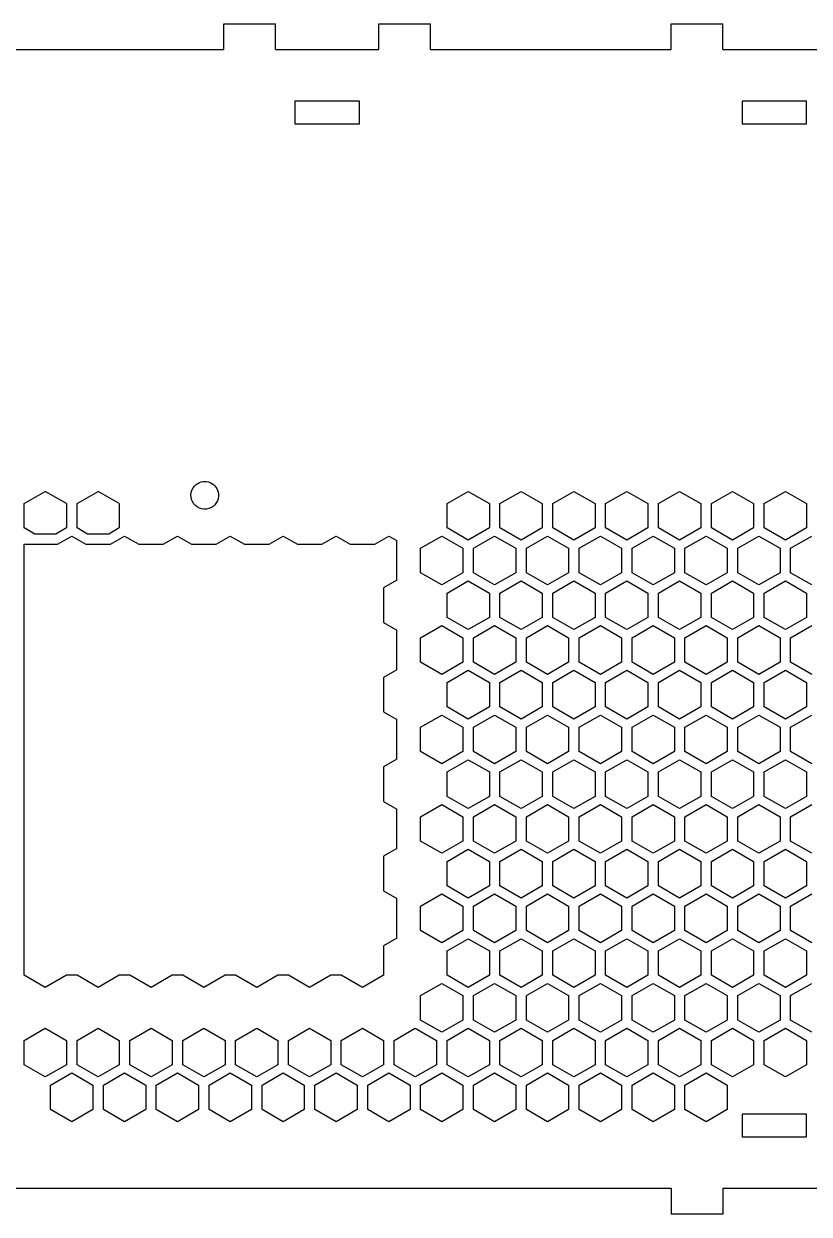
# Model space of a CAD drawing. Header units: inches. Extents: x 2 to 451, y 3 to 156.
# Drawn here: x 300.9 to 397.5, y 9.3 to 155.6 of the extents above; entities that cross this region are included whole.
import ezdxf

# ---------------------------------------------------------------- set-up
doc = ezdxf.new("R2010")
doc.units = ezdxf.units.IN
doc.header["$MEASUREMENT"] = 0

msp = doc.modelspace()

# ---------------------------------------------------------------- linework, layer by layer
for p, q in [((325.53, 152.45, 0), (325.53, 155.62, 0)), ((325.53, 155.62, 0), (331.88, 155.62, 0)), ((331.88, 152.45, 0), (331.88, 155.62, 0)), ((344.58, 152.45, 0), (344.58, 155.62, 0)), ((344.58, 155.62, 0), (350.93, 155.62, 0)), ((350.93, 152.45, 0), (350.93, 155.62, 0)), ((380.53, 152.45, 0), (380.53, 155.62, 0)), ((380.53, 155.62, 0), (386.88, 155.62, 0)), ((386.88, 152.45, 0), (386.88, 155.62, 0)), ((295.93, 152.45, 0), (325.53, 152.45, 0)), ((331.88, 152.45, 0), (344.58, 152.45, 0)), ((350.93, 152.45, 0), (380.53, 152.45, 0)), ((386.88, 152.45, 0), (448.23, 152.45, 0)), ((342.2, 146.1, 0), (334.26, 146.1, 0)), ((334.26, 146.1, 0), (334.26, 143.32, 0)), ((342.2, 143.32, 0), (342.2, 146.1, 0)), ((397.2, 146.1, 0), (389.26, 146.1, 0)), ((389.26, 146.1, 0), (389.26, 143.32, 0)), ((397.2, 143.32, 0), (397.2, 146.1, 0)), ((334.26, 143.32, 0), (342.2, 143.32, 0)), ((389.26, 143.32, 0), (397.2, 143.32, 0)), ((300.98, 96.64, 0), (303.58, 98.14, 0)), ((306.18, 96.64, 0), (303.58, 98.14, 0)), ((307.48, 96.64, 0), (310.08, 98.14, 0)), ((312.68, 96.64, 0), (310.08, 98.14, 0)), ((352.98, 96.64, 0), (355.58, 98.14, 0)), ((355.58, 98.14, 0), (358.18, 96.64, 0)), ((359.48, 96.64, 0), (362.08, 98.14, 0)), ((362.08, 98.14, 0), (364.68, 96.64, 0)), ((365.98, 96.64, 0), (368.58, 98.14, 0)), ((368.58, 98.14, 0), (371.18, 96.64, 0)), ((372.48, 96.64, 0), (375.08, 98.14, 0)), ((375.08, 98.14, 0), (377.68, 96.64, 0)), ((378.98, 96.64, 0), (381.58, 98.14, 0)), ((381.58, 98.14, 0), (384.18, 96.64, 0)), ((385.48, 96.64, 0), (388.08, 98.14, 0)), ((388.08, 98.14, 0), (390.68, 96.64, 0)), ((391.98, 96.64, 0), (394.58, 98.14, 0)), ((394.58, 98.14, 0), (397.18, 96.64, 0)), ((300.98, 93.64, 0), (300.98, 96.64, 0)), ((306.18, 96.64, 0), (306.18, 93.64, 0)), ((307.48, 93.64, 0), (307.48, 96.64, 0)), ((312.68, 96.64, 0), (312.68, 93.64, 0)), ((352.98, 93.64, 0), (352.98, 96.64, 0)), ((358.18, 96.64, 0), (358.18, 93.64, 0)), ((359.48, 93.64, 0), (359.48, 96.64, 0)), ((364.68, 96.64, 0), (364.68, 93.64, 0)), ((365.98, 93.64, 0), (365.98, 96.64, 0)), ((371.18, 96.64, 0), (371.18, 93.64, 0)), ((372.48, 93.64, 0), (372.48, 96.64, 0)), ((377.68, 96.64, 0), (377.68, 93.64, 0)), ((378.98, 93.64, 0), (378.98, 96.64, 0)), ((384.18, 96.64, 0), (384.18, 93.64, 0)), ((385.48, 93.64, 0), (385.48, 96.64, 0)), ((390.68, 96.64, 0), (390.68, 93.64, 0)), ((391.98, 93.64, 0), (391.98, 96.64, 0)), ((397.18, 96.64, 0), (397.18, 93.64, 0)), ((302.28, 92.89, 0), (300.98, 93.64, 0)), ((304.88, 92.89, 0), (302.28, 92.89, 0)), ((306.18, 93.64, 0), (304.88, 92.89, 0)), ((305.09, 91.64, 0), (306.83, 92.64, 0)), ((306.83, 92.64, 0), (308.57, 91.64, 0)), ((308.78, 92.89, 0), (307.48, 93.64, 0)), ((311.38, 92.89, 0), (308.78, 92.89, 0)), ((312.68, 93.64, 0), (311.38, 92.89, 0)), ((311.59, 91.64, 0), (313.33, 92.64, 0)), ((313.33, 92.64, 0), (315.07, 91.64, 0)), ((318.09, 91.64, 0), (319.83, 92.64, 0)), ((319.83, 92.64, 0), (321.57, 91.64, 0)), ((324.59, 91.64, 0), (326.33, 92.64, 0)), ((326.33, 92.64, 0), (328.07, 91.64, 0)), ((331.09, 91.64, 0), (332.83, 92.64, 0)), ((332.83, 92.64, 0), (334.57, 91.64, 0)), ((337.59, 91.64, 0), (339.33, 92.64, 0)), ((339.33, 92.64, 0), (341.07, 91.64, 0)), ((344.09, 91.64, 0), (345.83, 92.64, 0)), ((345.83, 92.64, 0), (346.8, 92.08, 0)), ((349.73, 91.14, 0), (352.33, 92.64, 0)), ((352.33, 92.64, 0), (354.93, 91.14, 0)), ((355.58, 92.14, 0), (352.98, 93.64, 0)), ((358.18, 93.64, 0), (355.58, 92.14, 0)), ((356.23, 91.14, 0), (358.83, 92.64, 0)), ((358.83, 92.64, 0), (361.43, 91.14, 0)), ((362.08, 92.14, 0), (359.48, 93.64, 0)), ((364.68, 93.64, 0), (362.08, 92.14, 0)), ((362.73, 91.14, 0), (365.33, 92.64, 0)), ((365.33, 92.64, 0), (367.93, 91.14, 0)), ((368.58, 92.14, 0), (365.98, 93.64, 0)), ((371.18, 93.64, 0), (368.58, 92.14, 0)), ((369.23, 91.14, 0), (371.83, 92.64, 0)), ((371.83, 92.64, 0), (374.43, 91.14, 0)), ((375.08, 92.14, 0), (372.48, 93.64, 0)), ((377.68, 93.64, 0), (375.08, 92.14, 0)), ((375.73, 91.14, 0), (378.33, 92.64, 0)), ((378.33, 92.64, 0), (380.93, 91.14, 0)), ((381.58, 92.14, 0), (378.98, 93.64, 0)), ((384.18, 93.64, 0), (381.58, 92.14, 0)), ((382.23, 91.14, 0), (384.83, 92.64, 0)), ((384.83, 92.64, 0), (387.43, 91.14, 0)), ((388.08, 92.14, 0), (385.48, 93.64, 0)), ((390.68, 93.64, 0), (388.08, 92.14, 0)), ((388.73, 91.14, 0), (391.33, 92.64, 0)), ((391.33, 92.64, 0), (393.93, 91.14, 0)), ((394.58, 92.14, 0), (391.98, 93.64, 0)), ((397.18, 93.64, 0), (394.58, 92.14, 0)), ((395.23, 91.14, 0), (397.83, 92.64, 0)), ((300.98, 38.64, 0), (300.98, 91.64, 0)), ((300.98, 91.64, 0), (305.09, 91.64, 0)), ((308.57, 91.64, 0), (311.59, 91.64, 0)), ((315.07, 91.64, 0), (318.09, 91.64, 0)), ((321.57, 91.64, 0), (324.59, 91.64, 0)), ((328.07, 91.64, 0), (331.09, 91.64, 0)), ((334.57, 91.64, 0), (337.59, 91.64, 0)), ((341.07, 91.64, 0), (344.09, 91.64, 0)), ((346.8, 87.21, 0), (346.8, 92.08, 0)), ((349.73, 88.14), (349.73, 91.14, 0)), ((354.93, 91.14, 0), (354.93, 88.14)), ((356.23, 88.14), (356.23, 91.14, 0)), ((361.43, 91.14, 0), (361.43, 88.14)), ((362.73, 88.14), (362.73, 91.14, 0)), ((367.93, 91.14, 0), (367.93, 88.14)), ((369.23, 88.14), (369.23, 91.14, 0)), ((374.43, 91.14, 0), (374.43, 88.14)), ((375.73, 88.14), (375.73, 91.14, 0)), ((380.93, 91.14, 0), (380.93, 88.14)), ((382.23, 88.14), (382.23, 91.14, 0)), ((387.43, 91.14, 0), (387.43, 88.14)), ((388.73, 88.14), (388.73, 91.14, 0)), ((393.93, 91.14, 0), (393.93, 88.14)), ((395.23, 88.14), (395.23, 91.14, 0)), ((352.33, 86.64), (349.73, 88.14)), ((354.93, 88.14), (352.33, 86.64)), ((358.83, 86.64), (356.23, 88.14)), ((361.43, 88.14), (358.83, 86.64)), ((365.33, 86.64), (362.73, 88.14)), ((367.93, 88.14), (365.33, 86.64)), ((371.83, 86.64), (369.23, 88.14)), ((374.43, 88.14), (371.83, 86.64)), ((378.33, 86.64), (375.73, 88.14)), ((380.93, 88.14), (378.33, 86.64)), ((384.83, 86.64), (382.23, 88.14)), ((387.43, 88.14), (384.83, 86.64)), ((391.33, 86.64), (388.73, 88.14)), ((393.93, 88.14), (391.33, 86.64)), ((397.83, 86.64), (395.23, 88.14)), ((346.8, 87.21, 0), (345.18, 86.27, 0)), ((352.98, 85.64, 0), (355.58, 87.14)), ((355.58, 87.14), (358.18, 85.64, 0)), ((359.48, 85.64, 0), (362.08, 87.14)), ((362.08, 87.14), (364.68, 85.64, 0)), ((365.98, 85.64, 0), (368.58, 87.14)), ((368.58, 87.14), (371.18, 85.64, 0)), ((372.48, 85.64, 0), (375.08, 87.14)), ((375.08, 87.14), (377.68, 85.64, 0)), ((378.98, 85.64, 0), (381.58, 87.14)), ((381.58, 87.14), (384.18, 85.64, 0)), ((385.48, 85.64, 0), (388.08, 87.14)), ((388.08, 87.14), (390.68, 85.64, 0)), ((391.98, 85.64, 0), (394.58, 87.14)), ((394.58, 87.14), (397.18, 85.64, 0)), ((345.18, 86.27, 0), (345.18, 82.02, 0)), ((352.98, 82.64, 0), (352.98, 85.64, 0)), ((358.18, 85.64, 0), (358.18, 82.64, 0)), ((359.48, 82.64, 0), (359.48, 85.64, 0)), ((364.68, 85.64, 0), (364.68, 82.64, 0)), ((365.98, 82.64, 0), (365.98, 85.64, 0)), ((371.18, 85.64, 0), (371.18, 82.64, 0)), ((372.48, 82.64, 0), (372.48, 85.64, 0)), ((377.68, 85.64, 0), (377.68, 82.64, 0)), ((378.98, 82.64, 0), (378.98, 85.64, 0)), ((384.18, 85.64, 0), (384.18, 82.64, 0)), ((385.48, 82.64, 0), (385.48, 85.64, 0)), ((390.68, 85.64, 0), (390.68, 82.64, 0)), ((391.98, 82.64, 0), (391.98, 85.64, 0)), ((397.18, 85.64, 0), (397.18, 82.64, 0)), ((345.18, 82.02, 0), (346.8, 81.08, 0)), ((355.58, 81.14, 0), (352.98, 82.64, 0)), ((358.18, 82.64, 0), (355.58, 81.14, 0)), ((362.08, 81.14, 0), (359.48, 82.64, 0)), ((364.68, 82.64, 0), (362.08, 81.14, 0)), ((368.58, 81.14, 0), (365.98, 82.64, 0)), ((371.18, 82.64, 0), (368.58, 81.14, 0)), ((375.08, 81.14, 0), (372.48, 82.64, 0)), ((377.68, 82.64, 0), (375.08, 81.14, 0)), ((381.58, 81.14, 0), (378.98, 82.64, 0)), ((384.18, 82.64, 0), (381.58, 81.14, 0)), ((388.08, 81.14, 0), (385.48, 82.64, 0)), ((390.68, 82.64, 0), (388.08, 81.14, 0)), ((394.58, 81.14, 0), (391.98, 82.64, 0)), ((397.18, 82.64, 0), (394.58, 81.14, 0)), ((346.8, 76.21, 0), (346.8, 81.08, 0)), ((349.73, 80.14, 0), (352.33, 81.64, 0)), ((352.33, 81.64, 0), (354.93, 80.14, 0)), ((356.23, 80.14, 0), (358.83, 81.64, 0)), ((358.83, 81.64, 0), (361.43, 80.14, 0)), ((362.73, 80.14, 0), (365.33, 81.64, 0)), ((365.33, 81.64, 0), (367.93, 80.14, 0)), ((369.23, 80.14, 0), (371.83, 81.64, 0)), ((371.83, 81.64, 0), (374.43, 80.14, 0)), ((375.73, 80.14, 0), (378.33, 81.64, 0)), ((378.33, 81.64, 0), (380.93, 80.14, 0)), ((382.23, 80.14, 0), (384.83, 81.64, 0)), ((384.83, 81.64, 0), (387.43, 80.14, 0)), ((388.73, 80.14, 0), (391.33, 81.64, 0)), ((391.33, 81.64, 0), (393.93, 80.14, 0)), ((395.23, 80.14, 0), (397.83, 81.64, 0)), ((349.73, 77.14, 0), (349.73, 80.14, 0)), ((354.93, 80.14, 0), (354.93, 77.14, 0)), ((356.23, 77.14, 0), (356.23, 80.14, 0)), ((361.43, 80.14, 0), (361.43, 77.14, 0)), ((362.73, 77.14, 0), (362.73, 80.14, 0)), ((367.93, 80.14, 0), (367.93, 77.14, 0)), ((369.23, 77.14, 0), (369.23, 80.14, 0)), ((374.43, 80.14, 0), (374.43, 77.14, 0)), ((375.73, 77.14, 0), (375.73, 80.14, 0)), ((380.93, 80.14, 0), (380.93, 77.14, 0)), ((382.23, 77.14, 0), (382.23, 80.14, 0)), ((387.43, 80.14, 0), (387.43, 77.14, 0)), ((388.73, 77.14, 0), (388.73, 80.14, 0)), ((393.93, 80.14, 0), (393.93, 77.14, 0)), ((395.23, 77.14, 0), (395.23, 80.14, 0)), ((346.8, 76.21, 0), (345.18, 75.27, 0)), ((352.33, 75.64, 0), (349.73, 77.14, 0)), ((354.93, 77.14, 0), (352.33, 75.64, 0)), ((352.98, 74.64, 0), (355.58, 76.14, 0)), ((355.58, 76.14, 0), (358.18, 74.64, 0)), ((358.83, 75.64, 0), (356.23, 77.14, 0)), ((361.43, 77.14, 0), (358.83, 75.64, 0)), ((359.48, 74.64, 0), (362.08, 76.14, 0)), ((362.08, 76.14, 0), (364.68, 74.64, 0)), ((365.33, 75.64, 0), (362.73, 77.14, 0)), ((367.93, 77.14, 0), (365.33, 75.64, 0)), ((365.98, 74.64, 0), (368.58, 76.14, 0)), ((368.58, 76.14, 0), (371.18, 74.64, 0)), ((371.83, 75.64, 0), (369.23, 77.14, 0)), ((374.43, 77.14, 0), (371.83, 75.64, 0)), ((372.48, 74.64, 0), (375.08, 76.14, 0)), ((375.08, 76.14, 0), (377.68, 74.64, 0)), ((378.33, 75.64, 0), (375.73, 77.14, 0)), ((380.93, 77.14, 0), (378.33, 75.64, 0)), ((378.98, 74.64, 0), (381.58, 76.14, 0)), ((381.58, 76.14, 0), (384.18, 74.64, 0)), ((384.83, 75.64, 0), (382.23, 77.14, 0)), ((387.43, 77.14, 0), (384.83, 75.64, 0)), ((385.48, 74.64, 0), (388.08, 76.14, 0)), ((388.08, 76.14, 0), (390.68, 74.64, 0)), ((391.33, 75.64, 0), (388.73, 77.14, 0)), ((393.93, 77.14, 0), (391.33, 75.64, 0)), ((391.98, 74.64, 0), (394.58, 76.14, 0)), ((394.58, 76.14, 0), (397.18, 74.64, 0)), ((397.83, 75.64, 0), (395.23, 77.14, 0)), ((345.18, 75.27, 0), (345.18, 71.02, 0)), ((352.98, 71.64, 0), (352.98, 74.64, 0)), ((358.18, 74.64, 0), (358.18, 71.64, 0)), ((359.48, 71.64, 0), (359.48, 74.64, 0)), ((364.68, 74.64, 0), (364.68, 71.64, 0)), ((365.98, 71.64, 0), (365.98, 74.64, 0)), ((371.18, 74.64, 0), (371.18, 71.64, 0)), ((372.48, 71.64, 0), (372.48, 74.64, 0)), ((377.68, 74.64, 0), (377.68, 71.64, 0)), ((378.98, 71.64, 0), (378.98, 74.64, 0)), ((384.18, 74.64, 0), (384.18, 71.64, 0)), ((385.48, 71.64, 0), (385.48, 74.64, 0)), ((390.68, 74.64, 0), (390.68, 71.64, 0)), ((391.98, 71.64, 0), (391.98, 74.64, 0)), ((397.18, 74.64, 0), (397.18, 71.64, 0)), ((345.18, 71.02, 0), (346.8, 70.08, 0)), ((349.73, 69.14, 0), (352.33, 70.64, 0)), ((352.33, 70.64, 0), (354.93, 69.14, 0)), ((355.58, 70.14, 0), (352.98, 71.64, 0)), ((358.18, 71.64, 0), (355.58, 70.14, 0)), ((356.23, 69.14, 0), (358.83, 70.64, 0)), ((358.83, 70.64, 0), (361.43, 69.14, 0)), ((362.08, 70.14, 0), (359.48, 71.64, 0)), ((364.68, 71.64, 0), (362.08, 70.14, 0)), ((362.73, 69.14, 0), (365.33, 70.64, 0)), ((365.33, 70.64, 0), (367.93, 69.14, 0)), ((368.58, 70.14, 0), (365.98, 71.64, 0)), ((371.18, 71.64, 0), (368.58, 70.14, 0)), ((369.23, 69.14, 0), (371.83, 70.64, 0)), ((371.83, 70.64, 0), (374.43, 69.14, 0)), ((375.08, 70.14, 0), (372.48, 71.64, 0)), ((377.68, 71.64, 0), (375.08, 70.14, 0)), ((375.73, 69.14, 0), (378.33, 70.64, 0)), ((378.33, 70.64, 0), (380.93, 69.14, 0)), ((381.58, 70.14, 0), (378.98, 71.64, 0)), ((384.18, 71.64, 0), (381.58, 70.14, 0)), ((382.23, 69.14, 0), (384.83, 70.64, 0)), ((384.83, 70.64, 0), (387.43, 69.14, 0)), ((388.08, 70.14, 0), (385.48, 71.64, 0)), ((390.68, 71.64, 0), (388.08, 70.14, 0)), ((388.73, 69.14, 0), (391.33, 70.64, 0)), ((391.33, 70.64, 0), (393.93, 69.14, 0)), ((394.58, 70.14, 0), (391.98, 71.64, 0)), ((397.18, 71.64, 0), (394.58, 70.14, 0)), ((395.23, 69.14, 0), (397.83, 70.64, 0)), ((346.8, 65.21, 0), (346.8, 70.08, 0)), ((349.73, 66.14, 0), (349.73, 69.14, 0)), ((354.93, 69.14, 0), (354.93, 66.14, 0)), ((356.23, 66.14, 0), (356.23, 69.14, 0)), ((361.43, 69.14, 0), (361.43, 66.14, 0)), ((362.73, 66.14, 0), (362.73, 69.14, 0)), ((367.93, 69.14, 0), (367.93, 66.14, 0)), ((369.23, 66.14, 0), (369.23, 69.14, 0)), ((374.43, 69.14, 0), (374.43, 66.14, 0)), ((375.73, 66.14, 0), (375.73, 69.14, 0)), ((380.93, 69.14, 0), (380.93, 66.14, 0)), ((382.23, 66.14, 0), (382.23, 69.14, 0)), ((387.43, 69.14, 0), (387.43, 66.14, 0)), ((388.73, 66.14, 0), (388.73, 69.14, 0)), ((393.93, 69.14, 0), (393.93, 66.14, 0)), ((395.23, 66.14, 0), (395.23, 69.14, 0)), ((352.33, 64.64, 0), (349.73, 66.14, 0)), ((354.93, 66.14, 0), (352.33, 64.64, 0)), ((358.83, 64.64, 0), (356.23, 66.14, 0)), ((361.43, 66.14, 0), (358.83, 64.64, 0)), ((365.33, 64.64, 0), (362.73, 66.14, 0)), ((367.93, 66.14, 0), (365.33, 64.64, 0)), ((371.83, 64.64, 0), (369.23, 66.14, 0)), ((374.43, 66.14, 0), (371.83, 64.64, 0)), ((378.33, 64.64, 0), (375.73, 66.14, 0)), ((380.93, 66.14, 0), (378.33, 64.64, 0)), ((384.83, 64.64, 0), (382.23, 66.14, 0)), ((387.43, 66.14, 0), (384.83, 64.64, 0)), ((391.33, 64.64, 0), (388.73, 66.14, 0)), ((393.93, 66.14, 0), (391.33, 64.64, 0)), ((397.83, 64.64, 0), (395.23, 66.14, 0)), ((346.8, 65.21, 0), (345.18, 64.27, 0)), ((352.98, 63.64, 0), (355.58, 65.14, 0)), ((355.58, 65.14, 0), (358.18, 63.64, 0)), ((359.48, 63.64, 0), (362.08, 65.14, 0)), ((362.08, 65.14, 0), (364.68, 63.64, 0)), ((365.98, 63.64, 0), (368.58, 65.14, 0)), ((368.58, 65.14, 0), (371.18, 63.64, 0)), ((372.48, 63.64, 0), (375.08, 65.14, 0)), ((375.08, 65.14, 0), (377.68, 63.64, 0)), ((378.98, 63.64, 0), (381.58, 65.14, 0)), ((381.58, 65.14, 0), (384.18, 63.64, 0)), ((385.48, 63.64, 0), (388.08, 65.14, 0)), ((388.08, 65.14, 0), (390.68, 63.64, 0)), ((391.98, 63.64, 0), (394.58, 65.14, 0)), ((394.58, 65.14, 0), (397.18, 63.64, 0)), ((345.18, 64.27, 0), (345.18, 60.02, 0)), ((352.98, 60.64, 0), (352.98, 63.64, 0)), ((358.18, 63.64, 0), (358.18, 60.64, 0)), ((359.48, 60.64, 0), (359.48, 63.64, 0)), ((364.68, 63.64, 0), (364.68, 60.64, 0)), ((365.98, 60.64, 0), (365.98, 63.64, 0)), ((371.18, 63.64, 0), (371.18, 60.64, 0)), ((372.48, 60.64, 0), (372.48, 63.64, 0)), ((377.68, 63.64, 0), (377.68, 60.64, 0)), ((378.98, 60.64, 0), (378.98, 63.64, 0)), ((384.18, 63.64, 0), (384.18, 60.64, 0)), ((385.48, 60.64, 0), (385.48, 63.64, 0)), ((390.68, 63.64, 0), (390.68, 60.64, 0)), ((391.98, 60.64, 0), (391.98, 63.64, 0)), ((397.18, 63.64, 0), (397.18, 60.64, 0)), ((345.18, 60.02, 0), (346.8, 59.08, 0)), ((355.58, 59.14, 0), (352.98, 60.64, 0)), ((358.18, 60.64, 0), (355.58, 59.14, 0)), ((362.08, 59.14, 0), (359.48, 60.64, 0)), ((364.68, 60.64, 0), (362.08, 59.14, 0)), ((368.58, 59.14, 0), (365.98, 60.64, 0)), ((371.18, 60.64, 0), (368.58, 59.14, 0)), ((375.08, 59.14, 0), (372.48, 60.64, 0)), ((377.68, 60.64, 0), (375.08, 59.14, 0)), ((381.58, 59.14, 0), (378.98, 60.64, 0)), ((384.18, 60.64, 0), (381.58, 59.14, 0)), ((388.08, 59.14, 0), (385.48, 60.64, 0)), ((390.68, 60.64, 0), (388.08, 59.14, 0)), ((394.58, 59.14, 0), (391.98, 60.64, 0)), ((397.18, 60.64, 0), (394.58, 59.14, 0)), ((346.8, 54.21, 0), (346.8, 59.08, 0)), ((349.73, 58.14, 0), (352.33, 59.64, 0)), ((352.33, 59.64, 0), (354.93, 58.14, 0)), ((356.23, 58.14, 0), (358.83, 59.64, 0)), ((358.83, 59.64, 0), (361.43, 58.14, 0)), ((362.73, 58.14, 0), (365.33, 59.64, 0)), ((365.33, 59.64, 0), (367.93, 58.14, 0)), ((369.23, 58.14, 0), (371.83, 59.64, 0)), ((371.83, 59.64, 0), (374.43, 58.14, 0)), ((375.73, 58.14, 0), (378.33, 59.64, 0)), ((378.33, 59.64, 0), (380.93, 58.14, 0)), ((382.23, 58.14, 0), (384.83, 59.64, 0)), ((384.83, 59.64, 0), (387.43, 58.14, 0)), ((388.73, 58.14, 0), (391.33, 59.64, 0)), ((391.33, 59.64, 0), (393.93, 58.14, 0)), ((395.23, 58.14, 0), (397.83, 59.64, 0)), ((349.73, 55.14, 0), (349.73, 58.14, 0)), ((354.93, 58.14, 0), (354.93, 55.14, 0)), ((356.23, 55.14, 0), (356.23, 58.14, 0)), ((361.43, 58.14, 0), (361.43, 55.14, 0)), ((362.73, 55.14, 0), (362.73, 58.14, 0)), ((367.93, 58.14, 0), (367.93, 55.14, 0)), ((369.23, 55.14, 0), (369.23, 58.14, 0)), ((374.43, 58.14, 0), (374.43, 55.14, 0)), ((375.73, 55.14, 0), (375.73, 58.14, 0)), ((380.93, 58.14, 0), (380.93, 55.14, 0)), ((382.23, 55.14, 0), (382.23, 58.14, 0)), ((387.43, 58.14, 0), (387.43, 55.14, 0)), ((388.73, 55.14, 0), (388.73, 58.14, 0)), ((393.93, 58.14, 0), (393.93, 55.14, 0)), ((395.23, 55.14, 0), (395.23, 58.14, 0)), ((346.8, 54.21, 0), (345.18, 53.27, 0)), ((352.33, 53.64, 0), (349.73, 55.14, 0)), ((354.93, 55.14, 0), (352.33, 53.64, 0)), ((358.83, 53.64, 0), (356.23, 55.14, 0)), ((361.43, 55.14, 0), (358.83, 53.64, 0)), ((365.33, 53.64, 0), (362.73, 55.14, 0)), ((367.93, 55.14, 0), (365.33, 53.64, 0)), ((371.83, 53.64, 0), (369.23, 55.14, 0)), ((374.43, 55.14, 0), (371.83, 53.64, 0)), ((378.33, 53.64, 0), (375.73, 55.14, 0)), ((380.93, 55.14, 0), (378.33, 53.64, 0)), ((384.83, 53.64, 0), (382.23, 55.14, 0)), ((387.43, 55.14, 0), (384.83, 53.64, 0)), ((391.33, 53.64, 0), (388.73, 55.14, 0)), ((393.93, 55.14, 0), (391.33, 53.64, 0)), ((397.83, 53.64, 0), (395.23, 55.14, 0)), ((345.18, 53.27, 0), (345.18, 49.02, 0)), ((352.98, 52.64, 0), (355.58, 54.14, 0)), ((355.58, 54.14, 0), (358.18, 52.64, 0)), ((359.48, 52.64, 0), (362.08, 54.14, 0)), ((362.08, 54.14, 0), (364.68, 52.64, 0)), ((365.98, 52.64, 0), (368.58, 54.14, 0)), ((368.58, 54.14, 0), (371.18, 52.64, 0)), ((372.48, 52.64, 0), (375.08, 54.14, 0)), ((375.08, 54.14, 0), (377.68, 52.64, 0)), ((378.98, 52.64, 0), (381.58, 54.14, 0)), ((381.58, 54.14, 0), (384.18, 52.64, 0)), ((385.48, 52.64, 0), (388.08, 54.14, 0)), ((388.08, 54.14, 0), (390.68, 52.64, 0)), ((391.98, 52.64, 0), (394.58, 54.14, 0)), ((394.58, 54.14, 0), (397.18, 52.64, 0)), ((352.98, 49.64, 0), (352.98, 52.64, 0)), ((358.18, 52.64, 0), (358.18, 49.64, 0)), ((359.48, 49.64, 0), (359.48, 52.64, 0)), ((364.68, 52.64, 0), (364.68, 49.64, 0)), ((365.98, 49.64, 0), (365.98, 52.64, 0)), ((371.18, 52.64, 0), (371.18, 49.64, 0)), ((372.48, 49.64, 0), (372.48, 52.64, 0)), ((377.68, 52.64, 0), (377.68, 49.64, 0)), ((378.98, 49.64, 0), (378.98, 52.64, 0)), ((384.18, 52.64, 0), (384.18, 49.64, 0)), ((385.48, 49.64, 0), (385.48, 52.64, 0)), ((390.68, 52.64, 0), (390.68, 49.64, 0)), ((391.98, 49.64, 0), (391.98, 52.64, 0)), ((397.18, 52.64, 0), (397.18, 49.64, 0)), ((345.18, 49.02, 0), (346.8, 48.08, 0)), ((349.73, 47.14, 0), (352.33, 48.64, 0)), ((352.33, 48.64, 0), (354.93, 47.14, 0)), ((355.58, 48.14, 0), (352.98, 49.64, 0)), ((358.18, 49.64, 0), (355.58, 48.14, 0)), ((356.23, 47.14, 0), (358.83, 48.64, 0)), ((358.83, 48.64, 0), (361.43, 47.14, 0)), ((362.08, 48.14, 0), (359.48, 49.64, 0)), ((364.68, 49.64, 0), (362.08, 48.14, 0)), ((362.73, 47.14, 0), (365.33, 48.64, 0)), ((365.33, 48.64, 0), (367.93, 47.14, 0)), ((368.58, 48.14, 0), (365.98, 49.64, 0)), ((371.18, 49.64, 0), (368.58, 48.14, 0)), ((369.23, 47.14, 0), (371.83, 48.64, 0)), ((371.83, 48.64, 0), (374.43, 47.14, 0)), ((375.08, 48.14, 0), (372.48, 49.64, 0)), ((377.68, 49.64, 0), (375.08, 48.14, 0)), ((375.73, 47.14, 0), (378.33, 48.64, 0)), ((378.33, 48.64, 0), (380.93, 47.14, 0)), ((381.58, 48.14, 0), (378.98, 49.64, 0)), ((384.18, 49.64, 0), (381.58, 48.14, 0)), ((382.23, 47.14, 0), (384.83, 48.64, 0)), ((384.83, 48.64, 0), (387.43, 47.14, 0)), ((388.08, 48.14, 0), (385.48, 49.64, 0)), ((390.68, 49.64, 0), (388.08, 48.14, 0)), ((388.73, 47.14, 0), (391.33, 48.64, 0)), ((391.33, 48.64, 0), (393.93, 47.14, 0)), ((394.58, 48.14, 0), (391.98, 49.64, 0)), ((397.18, 49.64, 0), (394.58, 48.14, 0)), ((395.23, 47.14, 0), (397.83, 48.64, 0)), ((346.8, 43.21, 0), (346.8, 48.08, 0)), ((349.73, 44.14, 0), (349.73, 47.14, 0)), ((354.93, 47.14, 0), (354.93, 44.14, 0)), ((356.23, 44.14, 0), (356.23, 47.14, 0)), ((361.43, 47.14, 0), (361.43, 44.14, 0)), ((362.73, 44.14, 0), (362.73, 47.14, 0)), ((367.93, 47.14, 0), (367.93, 44.14, 0)), ((369.23, 44.14, 0), (369.23, 47.14, 0)), ((374.43, 47.14, 0), (374.43, 44.14, 0)), ((375.73, 44.14, 0), (375.73, 47.14, 0)), ((380.93, 47.14, 0), (380.93, 44.14, 0)), ((382.23, 44.14, 0), (382.23, 47.14, 0)), ((387.43, 47.14, 0), (387.43, 44.14, 0)), ((388.73, 44.14, 0), (388.73, 47.14, 0)), ((393.93, 47.14, 0), (393.93, 44.14, 0)), ((395.23, 44.14, 0), (395.23, 47.14, 0)), ((352.33, 42.64, 0), (349.73, 44.14, 0)), ((354.93, 44.14, 0), (352.33, 42.64, 0)), ((358.83, 42.64, 0), (356.23, 44.14, 0)), ((361.43, 44.14, 0), (358.83, 42.64, 0)), ((365.33, 42.64, 0), (362.73, 44.14, 0)), ((367.93, 44.14, 0), (365.33, 42.64, 0)), ((371.83, 42.64, 0), (369.23, 44.14, 0)), ((374.43, 44.14, 0), (371.83, 42.64, 0)), ((378.33, 42.64, 0), (375.73, 44.14, 0)), ((380.93, 44.14, 0), (378.33, 42.64, 0)), ((384.83, 42.64, 0), (382.23, 44.14, 0)), ((387.43, 44.14, 0), (384.83, 42.64, 0)), ((391.33, 42.64, 0), (388.73, 44.14, 0)), ((393.93, 44.14, 0), (391.33, 42.64, 0)), ((397.83, 42.64, 0), (395.23, 44.14, 0)), ((346.8, 43.21, 0), (345.18, 42.27, 0)), ((352.98, 41.64, 0), (355.58, 43.14, 0)), ((355.58, 43.14, 0), (358.18, 41.64, 0)), ((359.48, 41.64, 0), (362.08, 43.14, 0)), ((362.08, 43.14, 0), (364.68, 41.64, 0)), ((365.98, 41.64, 0), (368.58, 43.14, 0)), ((368.58, 43.14, 0), (371.18, 41.64, 0)), ((372.48, 41.64, 0), (375.08, 43.14, 0)), ((375.08, 43.14, 0), (377.68, 41.64, 0)), ((378.98, 41.64, 0), (381.58, 43.14, 0)), ((381.58, 43.14, 0), (384.18, 41.64, 0)), ((385.48, 41.64, 0), (388.08, 43.14, 0)), ((388.08, 43.14, 0), (390.68, 41.64, 0)), ((391.98, 41.64, 0), (394.58, 43.14, 0)), ((394.58, 43.14, 0), (397.18, 41.64, 0)), ((345.18, 42.27, 0), (345.18, 38.64, 0)), ((352.98, 38.64, 0), (352.98, 41.64, 0)), ((358.18, 41.64, 0), (358.18, 38.64, 0)), ((359.48, 38.64, 0), (359.48, 41.64, 0)), ((364.68, 41.64, 0), (364.68, 38.64, 0)), ((365.98, 38.64, 0), (365.98, 41.64, 0)), ((371.18, 41.64, 0), (371.18, 38.64, 0)), ((372.48, 38.64, 0), (372.48, 41.64, 0)), ((377.68, 41.64, 0), (377.68, 38.64, 0)), ((378.98, 38.64, 0), (378.98, 41.64, 0)), ((384.18, 41.64, 0), (384.18, 38.64, 0)), ((385.48, 38.64, 0), (385.48, 41.64, 0)), ((390.68, 41.64, 0), (390.68, 38.64, 0)), ((391.98, 38.64, 0), (391.98, 41.64, 0)), ((397.18, 41.64, 0), (397.18, 38.64, 0)), ((303.58, 37.14, 0), (300.98, 38.64, 0)), ((306.18, 38.64, 0), (303.58, 37.14, 0)), ((307.48, 38.64, 0), (306.18, 38.64, 0)), ((310.08, 37.14, 0), (307.48, 38.64, 0)), ((312.68, 38.64, 0), (310.08, 37.14, 0)), ((313.98, 38.64, 0), (312.68, 38.64, 0)), ((316.58, 37.14, 0), (313.98, 38.64, 0)), ((319.18, 38.64, 0), (316.58, 37.14, 0)), ((320.48, 38.64, 0), (319.18, 38.64, 0)), ((323.08, 37.14, 0), (320.48, 38.64, 0)), ((325.68, 38.64, 0), (323.08, 37.14, 0)), ((326.98, 38.64, 0), (325.68, 38.64, 0)), ((329.58, 37.14, 0), (326.98, 38.64, 0)), ((332.18, 38.64, 0), (329.58, 37.14, 0)), ((333.48, 38.64, 0), (332.18, 38.64, 0)), ((336.08, 37.14, 0), (333.48, 38.64, 0)), ((338.68, 38.64, 0), (336.08, 37.14, 0)), ((339.98, 38.64, 0), (338.68, 38.64, 0)), ((342.58, 37.14, 0), (339.98, 38.64, 0)), ((345.18, 38.64, 0), (342.58, 37.14, 0)), ((355.58, 37.14, 0), (352.98, 38.64, 0)), ((358.18, 38.64, 0), (355.58, 37.14, 0)), ((362.08, 37.14, 0), (359.48, 38.64, 0)), ((364.68, 38.64, 0), (362.08, 37.14, 0)), ((368.58, 37.14, 0), (365.98, 38.64, 0)), ((371.18, 38.64, 0), (368.58, 37.14, 0)), ((375.08, 37.14, 0), (372.48, 38.64, 0)), ((377.68, 38.64, 0), (375.08, 37.14, 0)), ((381.58, 37.14, 0), (378.98, 38.64, 0)), ((384.18, 38.64, 0), (381.58, 37.14, 0)), ((388.08, 37.14, 0), (385.48, 38.64, 0)), ((390.68, 38.64, 0), (388.08, 37.14, 0)), ((394.58, 37.14, 0), (391.98, 38.64, 0)), ((397.18, 38.64, 0), (394.58, 37.14, 0)), ((349.73, 36.14, 0), (352.33, 37.64, 0)), ((352.33, 37.64, 0), (354.93, 36.14, 0)), ((356.23, 36.14, 0), (358.83, 37.64, 0)), ((358.83, 37.64, 0), (361.43, 36.14, 0)), ((362.73, 36.14, 0), (365.33, 37.64, 0)), ((365.33, 37.64, 0), (367.93, 36.14, 0)), ((369.23, 36.14, 0), (371.83, 37.64, 0)), ((371.83, 37.64, 0), (374.43, 36.14, 0)), ((375.73, 36.14, 0), (378.33, 37.64, 0)), ((378.33, 37.64, 0), (380.93, 36.14, 0)), ((382.23, 36.14, 0), (384.83, 37.64, 0)), ((384.83, 37.64, 0), (387.43, 36.14, 0)), ((388.73, 36.14, 0), (391.33, 37.64, 0)), ((391.33, 37.64, 0), (393.93, 36.14, 0)), ((395.23, 36.14, 0), (397.83, 37.64, 0)), ((349.73, 33.14, 0), (349.73, 36.14, 0)), ((354.93, 36.14, 0), (354.93, 33.14, 0)), ((356.23, 33.14, 0), (356.23, 36.14, 0)), ((361.43, 36.14, 0), (361.43, 33.14, 0)), ((362.73, 33.14, 0), (362.73, 36.14, 0)), ((367.93, 36.14, 0), (367.93, 33.14, 0)), ((369.23, 33.14, 0), (369.23, 36.14, 0)), ((374.43, 36.14, 0), (374.43, 33.14, 0)), ((375.73, 33.14, 0), (375.73, 36.14, 0)), ((380.93, 36.14, 0), (380.93, 33.14, 0)), ((382.23, 33.14, 0), (382.23, 36.14, 0)), ((387.43, 36.14, 0), (387.43, 33.14, 0)), ((388.73, 33.14, 0), (388.73, 36.14, 0)), ((393.93, 36.14, 0), (393.93, 33.14, 0)), ((395.23, 33.14, 0), (395.23, 36.14, 0)), ((352.33, 31.64, 0), (349.73, 33.14, 0)), ((354.93, 33.14, 0), (352.33, 31.64, 0)), ((358.83, 31.64, 0), (356.23, 33.14, 0)), ((361.43, 33.14, 0), (358.83, 31.64, 0)), ((365.33, 31.64, 0), (362.73, 33.14, 0)), ((367.93, 33.14, 0), (365.33, 31.64, 0)), ((371.83, 31.64, 0), (369.23, 33.14, 0)), ((374.43, 33.14, 0), (371.83, 31.64, 0)), ((378.33, 31.64, 0), (375.73, 33.14, 0)), ((380.93, 33.14, 0), (378.33, 31.64, 0)), ((384.83, 31.64, 0), (382.23, 33.14, 0)), ((387.43, 33.14, 0), (384.83, 31.64, 0)), ((391.33, 31.64, 0), (388.73, 33.14, 0)), ((393.93, 33.14, 0), (391.33, 31.64, 0)), ((397.83, 31.64, 0), (395.23, 33.14, 0)), ((300.98, 30.64, 0), (303.58, 32.14, 0)), ((303.58, 32.14, 0), (306.18, 30.64, 0)), ((307.48, 30.64, 0), (310.08, 32.14, 0)), ((310.08, 32.14, 0), (312.68, 30.64, 0)), ((313.98, 30.64, 0), (316.58, 32.14, 0)), ((316.58, 32.14, 0), (319.18, 30.64, 0)), ((320.48, 30.64, 0), (323.08, 32.14, 0)), ((323.08, 32.14, 0), (325.68, 30.64, 0)), ((326.98, 30.64, 0), (329.58, 32.14, 0)), ((329.58, 32.14, 0), (332.18, 30.64, 0)), ((333.48, 30.64, 0), (336.08, 32.14, 0)), ((336.08, 32.14, 0), (338.68, 30.64, 0)), ((339.98, 30.64, 0), (342.58, 32.14, 0)), ((342.58, 32.14, 0), (345.18, 30.64, 0)), ((346.48, 30.64, 0), (349.08, 32.14, 0)), ((349.08, 32.14, 0), (351.68, 30.64, 0)), ((352.98, 30.64, 0), (355.58, 32.14, 0)), ((355.58, 32.14, 0), (358.18, 30.64, 0)), ((359.48, 30.64, 0), (362.08, 32.14, 0)), ((362.08, 32.14, 0), (364.68, 30.64, 0)), ((365.98, 30.64, 0), (368.58, 32.14, 0)), ((368.58, 32.14, 0), (371.18, 30.64, 0)), ((372.48, 30.64, 0), (375.08, 32.14, 0)), ((375.08, 32.14, 0), (377.68, 30.64, 0)), ((378.98, 30.64, 0), (381.58, 32.14, 0)), ((381.58, 32.14, 0), (384.18, 30.64, 0)), ((385.48, 30.64, 0), (388.08, 32.14, 0)), ((388.08, 32.14, 0), (390.68, 30.64, 0)), ((391.98, 30.64, 0), (394.58, 32.14, 0)), ((394.58, 32.14, 0), (397.18, 30.64, 0)), ((300.98, 27.64, 0), (300.98, 30.64, 0)), ((306.18, 30.64, 0), (306.18, 27.64, 0)), ((307.48, 27.64, 0), (307.48, 30.64, 0)), ((312.68, 30.64, 0), (312.68, 27.64, 0)), ((313.98, 27.64, 0), (313.98, 30.64, 0)), ((319.18, 30.64, 0), (319.18, 27.64, 0)), ((320.48, 27.64, 0), (320.48, 30.64, 0)), ((325.68, 30.64, 0), (325.68, 27.64, 0)), ((326.98, 27.64, 0), (326.98, 30.64, 0)), ((332.18, 30.64, 0), (332.18, 27.64, 0)), ((333.48, 27.64, 0), (333.48, 30.64, 0)), ((338.68, 30.64, 0), (338.68, 27.64, 0)), ((339.98, 27.64, 0), (339.98, 30.64, 0)), ((345.18, 30.64, 0), (345.18, 27.64, 0)), ((346.48, 27.64, 0), (346.48, 30.64, 0)), ((351.68, 30.64, 0), (351.68, 27.64, 0)), ((352.98, 27.64, 0), (352.98, 30.64, 0)), ((358.18, 30.64, 0), (358.18, 27.64, 0)), ((359.48, 27.64, 0), (359.48, 30.64, 0)), ((364.68, 30.64, 0), (364.68, 27.64, 0)), ((365.98, 27.64, 0), (365.98, 30.64, 0)), ((371.18, 30.64, 0), (371.18, 27.64, 0)), ((372.48, 27.64, 0), (372.48, 30.64, 0)), ((377.68, 30.64, 0), (377.68, 27.64, 0)), ((378.98, 27.64, 0), (378.98, 30.64, 0)), ((384.18, 30.64, 0), (384.18, 27.64, 0)), ((385.48, 27.64, 0), (385.48, 30.64, 0)), ((390.68, 30.64, 0), (390.68, 27.64, 0)), ((391.98, 27.64, 0), (391.98, 30.64, 0)), ((397.18, 30.64, 0), (397.18, 27.64, 0)), ((303.58, 26.14, 0), (300.98, 27.64, 0)), ((306.18, 27.64, 0), (303.58, 26.14, 0)), ((304.23, 25.14, 0), (306.83, 26.64, 0)), ((306.83, 26.64, 0), (309.43, 25.14, 0)), ((310.08, 26.14, 0), (307.48, 27.64, 0)), ((312.68, 27.64, 0), (310.08, 26.14, 0)), ((310.73, 25.14, 0), (313.33, 26.64, 0)), ((313.33, 26.64, 0), (315.93, 25.14, 0)), ((316.58, 26.14, 0), (313.98, 27.64, 0)), ((319.18, 27.64, 0), (316.58, 26.14, 0)), ((317.23, 25.14, 0), (319.83, 26.64, 0)), ((319.83, 26.64, 0), (322.43, 25.14, 0)), ((323.08, 26.14, 0), (320.48, 27.64, 0)), ((325.68, 27.64, 0), (323.08, 26.14, 0)), ((323.73, 25.14, 0), (326.33, 26.64, 0)), ((326.33, 26.64, 0), (328.93, 25.14, 0)), ((329.58, 26.14, 0), (326.98, 27.64, 0)), ((332.18, 27.64, 0), (329.58, 26.14, 0)), ((330.23, 25.14, 0), (332.83, 26.64, 0)), ((332.83, 26.64, 0), (335.43, 25.14, 0)), ((336.08, 26.14, 0), (333.48, 27.64, 0)), ((338.68, 27.64, 0), (336.08, 26.14, 0)), ((336.73, 25.14, 0), (339.33, 26.64, 0)), ((339.33, 26.64, 0), (341.93, 25.14, 0)), ((342.58, 26.14, 0), (339.98, 27.64, 0)), ((345.18, 27.64, 0), (342.58, 26.14, 0)), ((343.23, 25.14, 0), (345.83, 26.64, 0)), ((345.83, 26.64, 0), (348.43, 25.14, 0)), ((349.08, 26.14, 0), (346.48, 27.64, 0)), ((351.68, 27.64, 0), (349.08, 26.14, 0)), ((349.73, 25.14, 0), (352.33, 26.64, 0)), ((352.33, 26.64, 0), (354.93, 25.14, 0)), ((355.58, 26.14, 0), (352.98, 27.64, 0)), ((358.18, 27.64, 0), (355.58, 26.14, 0)), ((356.23, 25.14, 0), (358.83, 26.64, 0)), ((358.83, 26.64, 0), (361.43, 25.14, 0)), ((362.08, 26.14, 0), (359.48, 27.64, 0)), ((364.68, 27.64, 0), (362.08, 26.14, 0)), ((362.73, 25.14, 0), (365.33, 26.64, 0)), ((365.33, 26.64, 0), (367.93, 25.14, 0)), ((368.58, 26.14, 0), (365.98, 27.64, 0)), ((371.18, 27.64, 0), (368.58, 26.14, 0)), ((369.23, 25.14, 0), (371.83, 26.64, 0)), ((371.83, 26.64, 0), (374.43, 25.14, 0)), ((375.08, 26.14, 0), (372.48, 27.64, 0)), ((377.68, 27.64, 0), (375.08, 26.14, 0)), ((375.73, 25.14, 0), (378.33, 26.64, 0)), ((378.33, 26.64, 0), (380.93, 25.14, 0)), ((381.58, 26.14, 0), (378.98, 27.64, 0)), ((384.18, 27.64, 0), (381.58, 26.14, 0)), ((382.23, 25.14, 0), (384.83, 26.64, 0)), ((384.83, 26.64, 0), (387.43, 25.14, 0)), ((388.08, 26.14, 0), (385.48, 27.64, 0)), ((390.68, 27.64, 0), (388.08, 26.14, 0)), ((394.58, 26.14, 0), (391.98, 27.64, 0)), ((397.18, 27.64, 0), (394.58, 26.14, 0)), ((304.23, 22.14, 0), (304.23, 25.14, 0)), ((309.43, 25.14, 0), (309.43, 22.14, 0)), ((310.73, 22.14, 0), (310.73, 25.14, 0)), ((315.93, 25.14, 0), (315.93, 22.14, 0)), ((317.23, 22.14, 0), (317.23, 25.14, 0)), ((322.43, 25.14, 0), (322.43, 22.14, 0)), ((323.73, 22.14, 0), (323.73, 25.14, 0)), ((328.93, 25.14, 0), (328.93, 22.14, 0)), ((330.23, 22.14, 0), (330.23, 25.14, 0)), ((335.43, 25.14, 0), (335.43, 22.14, 0)), ((336.73, 22.14, 0), (336.73, 25.14, 0)), ((341.93, 25.14, 0), (341.93, 22.14, 0)), ((343.23, 22.14, 0), (343.23, 25.14, 0)), ((348.43, 25.14, 0), (348.43, 22.14, 0)), ((349.73, 22.14, 0), (349.73, 25.14, 0)), ((354.93, 25.14, 0), (354.93, 22.14, 0)), ((356.23, 22.14, 0), (356.23, 25.14, 0)), ((361.43, 25.14, 0), (361.43, 22.14, 0)), ((362.73, 22.14, 0), (362.73, 25.14, 0)), ((367.93, 25.14, 0), (367.93, 22.14, 0)), ((369.23, 22.14, 0), (369.23, 25.14, 0)), ((374.43, 25.14, 0), (374.43, 22.14, 0)), ((375.73, 22.14, 0), (375.73, 25.14, 0)), ((380.93, 25.14, 0), (380.93, 22.14, 0)), ((382.23, 22.14, 0), (382.23, 25.14, 0)), ((387.43, 25.14, 0), (387.43, 22.14, 0)), ((306.83, 20.64, 0), (304.23, 22.14, 0)), ((309.43, 22.14, 0), (306.83, 20.64, 0)), ((313.33, 20.64, 0), (310.73, 22.14, 0)), ((315.93, 22.14, 0), (313.33, 20.64, 0)), ((319.83, 20.64, 0), (317.23, 22.14, 0)), ((322.43, 22.14, 0), (319.83, 20.64, 0)), ((326.33, 20.64, 0), (323.73, 22.14, 0)), ((328.93, 22.14, 0), (326.33, 20.64, 0)), ((332.83, 20.64, 0), (330.23, 22.14, 0)), ((335.43, 22.14, 0), (332.83, 20.64, 0)), ((339.33, 20.64, 0), (336.73, 22.14, 0)), ((341.93, 22.14, 0), (339.33, 20.64, 0)), ((345.83, 20.64, 0), (343.23, 22.14, 0)), ((348.43, 22.14, 0), (345.83, 20.64, 0)), ((352.33, 20.64, 0), (349.73, 22.14, 0)), ((354.93, 22.14, 0), (352.33, 20.64, 0)), ((358.83, 20.64, 0), (356.23, 22.14, 0)), ((361.43, 22.14, 0), (358.83, 20.64, 0)), ((365.33, 20.64, 0), (362.73, 22.14, 0)), ((367.93, 22.14, 0), (365.33, 20.64, 0)), ((371.83, 20.64, 0), (369.23, 22.14, 0)), ((374.43, 22.14, 0), (371.83, 20.64, 0)), ((378.33, 20.64, 0), (375.73, 22.14, 0)), ((380.93, 22.14, 0), (378.33, 20.64, 0)), ((384.83, 20.64, 0), (382.23, 22.14, 0)), ((387.43, 22.14, 0), (384.83, 20.64, 0)), ((389.26, 21.57, 0), (389.26, 18.8, 0)), ((397.2, 21.57, 0), (389.26, 21.57, 0)), ((397.2, 18.8, 0), (397.2, 21.57, 0)), ((389.26, 18.8, 0), (397.2, 18.8, 0)), ((295.93, 12.45, 0), (380.53, 12.45, 0)), ((380.53, 12.45, 0), (380.53, 9.27, 0)), ((386.88, 12.45, 0), (386.88, 9.27, 0)), ((386.88, 12.45, 0), (399.58, 12.45, 0)), ((386.88, 9.27, 0), (380.53, 9.27, 0))]:
    msp.add_line(p, q)
at = {"extrusion": (9.73256e-14, -4.34077e-10, -1)}
msp.add_arc((-323.19, 97.65, 0), 1.7, 173.9177, 52.1823, dxfattribs=at)
at = {"extrusion": (-9.53893e-11, -5.08232e-10, -1)}
msp.add_arc((-323.19, 97.65, 0), 1.7, 52.1823, 173.9177, dxfattribs=at)

doc.saveas('drawing.dxf')
